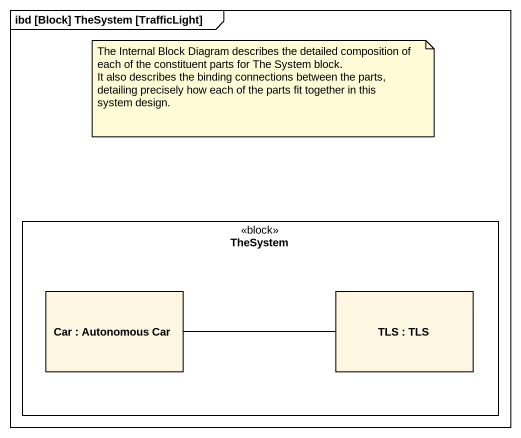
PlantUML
@startuml
mainframe ibd [Block] TheSystem [TrafficLight]
rectangle TheSystem <<block>> {
  rectangle "Car : Autonomous Car" as Car
  rectangle "TLS : TLS" as TLS
}
Car -right- TLS
note as N1
  The Internal Block Diagram describes the detailed composition of each of the constituent parts for The System block.
  It also describes the binding connections between the parts, detailing precisely how each of the parts fit together in this system design.
end note
@enduml
